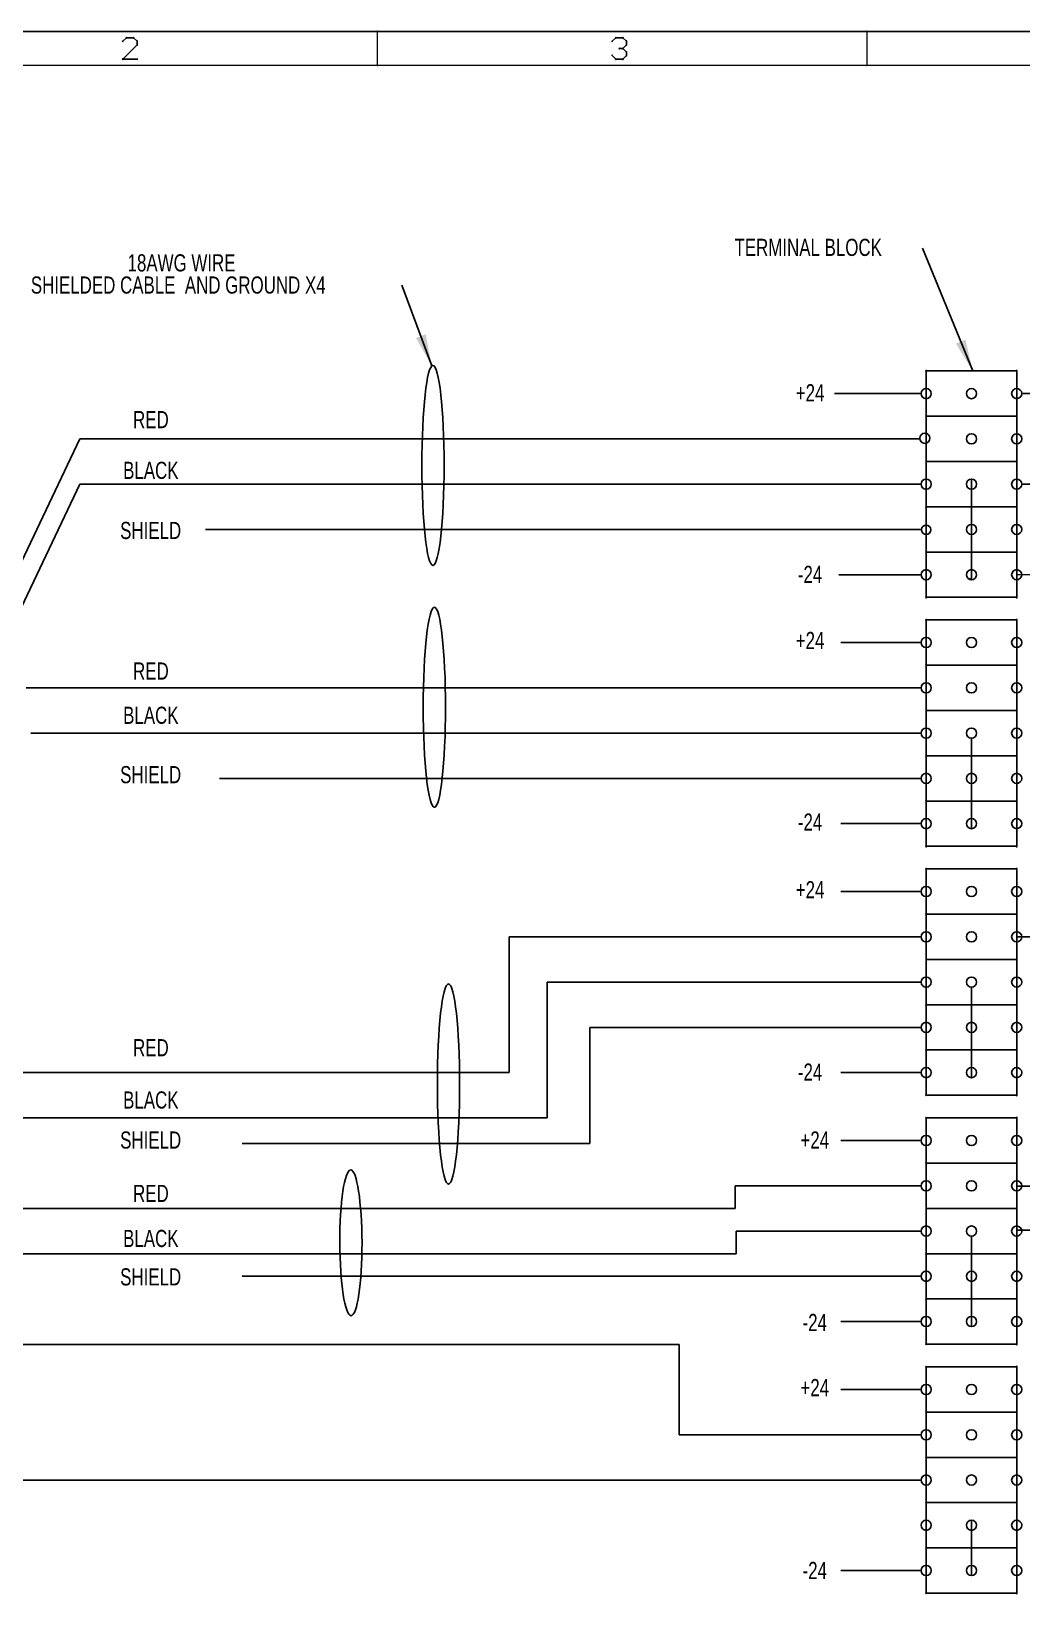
# Paper-space layout 'PRESSURE MODULE' of a CAD drawing. Header units: inches. Extents: x 0.1 to 17.7, y 0.1 to 11.8.
# Drawn here: x 3.05 to 7.42, y 4.9 to 11.8 of the extents above; entities that cross this region are included whole.
import ezdxf

# ---------------------------------------------------------------- set-up
doc = ezdxf.new("R2010")
doc.units = ezdxf.units.IN
doc.header["$MEASUREMENT"] = 0
for name, color, linetype in [('94', 14, 'Continuous'), ('97', 94, 'Continuous'), ('TEXT', 4, 'Continuous'), ('THIN_RED', 1, 'Continuous')]:
    doc.layers.add(name, color=color, linetype=linetype)
doc.styles.add('SLDTEXTSTYLE0', font='TXT', dxfattribs={"width": 0.736842})
doc.dimstyles.new('SLDDIMSTYLE0', dxfattribs={"dimtxt": 0.18, "dimasz": 0.14, "dimexe": 0, "dimexo": 0.0625, "dimgap": 0, "dimtad": 0, "dimtih": 1, "dimtoh": 1, "dimdec": 0, "dimrnd": 1e-09, "dimzin": 0, "dimdsep": 46, "dimtxsty": 'Standard', "dimsah": 1, "dimcen": 0.09, "dimadec": 0, "dimazin": 0, "dimtfac": 0.14, "dimtdec": 0, "dimtofl": 0, "dimtmove": 0, "dimatfit": 3, "dimfxl": 0, "dimfrac": 2, "dimtolj": 1, "dimtzin": 0, "dimarcsym": 0})

# ---------------------------------------------------------------- blocks, each defined once
blk = doc.blocks.new('SW_NOTE_0_125')
at = {"layer": 'TEXT', "color": 0, "attachment_point": 2, "style": 'SLDTEXTSTYLE0'}
for s, insert, char_height in [('18AWG WIRE', (-0.974, 0.1365), 0.07576), ('SHIELDED CABLE  AND GROUND X4', (-0.9886, 0.0386), 0.075758)]:
    blk.add_mtext(s, dxfattribs=dict(at, insert=insert, char_height=char_height))
blk = doc.blocks.new('SW_NOTE_0_132')
at = {"layer": 'TEXT', "color": 0, "insert": (-0.5057, 0.0413), "char_height": 0.075758, "attachment_point": 2, "style": 'SLDTEXTSTYLE0'}
blk.add_mtext('TERMINAL BLOCK', dxfattribs=at)

psp = doc.layouts.new('PRESSURE MODULE')

# ---------------------------------------------------------------- linework, layer by layer
at = {"layer": '94', "lineweight": 25}
for p, q in [((7.4, 10.3), (7, 10.3)), ((7, 10.3), (7, 10.1)), ((7.4, 10.1), (7.4, 10.3)), ((7, 10.1), (7.4, 10.1)), ((7.4, 10.1), (7.4, 9.9)), ((7.4, 9.9), (7, 9.9)), ((7.4, 9.9), (7.4, 9.7)), ((7.4, 9.7), (6.9975, 9.7)), ((7.4, 9.7), (7, 9.7)), ((7, 9.7), (7, 9.5)), ((7.4, 9.5), (7.4, 9.7)), ((7, 9.5), (7.4, 9.5)), ((7.4, 9.5), (7, 9.5)), ((7, 9.5), (7, 9.3)), ((7.4, 9.3), (7.4, 9.5)), ((7, 9.3), (7.4, 9.3)), ((7.4, 9.2), (7, 9.2)), ((7, 9.2), (7, 9)), ((7.4, 9), (7.4, 9.2)), ((7, 9), (7.4, 9)), ((7.4, 9), (7.4, 8.8)), ((7.4, 8.8), (7, 8.8)), ((7.4, 8.8), (7.4, 8.6)), ((7.4, 8.6), (6.9975, 8.6)), ((7.4, 8.6), (7, 8.6)), ((7, 8.6), (7, 8.4)), ((7.4, 8.4), (7.4, 8.6)), ((7, 8.4), (7.4, 8.4)), ((7.4, 8.4), (7, 8.4)), ((7, 8.4), (7, 8.2)), ((7.4, 8.2), (7.4, 8.4)), ((7, 8.2), (7.4, 8.2)), ((7.4, 8.1), (7, 8.1)), ((7, 8.1), (7, 7.9)), ((7.4, 7.9), (7.4, 8.1)), ((7, 7.9), (7.4, 7.9)), ((7.4, 7.9), (7.4, 7.7)), ((7.4, 7.7), (7, 7.7)), ((7.4, 7.7), (7.4, 7.5)), ((7.4, 7.5), (6.9975, 7.5)), ((7.4, 7.5), (7, 7.5)), ((7, 7.5), (7, 7.3)), ((7.4, 7.3), (7.4, 7.5)), ((7, 7.3), (7.4, 7.3)), ((7.4, 7.3), (7, 7.3)), ((7, 7.3), (7, 7.1)), ((7.4, 7.1), (7.4, 7.3)), ((7, 7.1), (7.4, 7.1)), ((7.4, 7), (7, 7)), ((7, 7), (7, 6.8)), ((7.4, 6.8), (7.4, 7)), ((7, 6.8), (7.4, 6.8)), ((7.4, 6.8), (7.4, 6.6)), ((7.4, 6.6), (7, 6.6)), ((7.4, 6.6), (7.4, 6.4)), ((7.4, 6.4), (6.9975, 6.4)), ((7.4, 6.4), (7, 6.4)), ((7, 6.4), (7, 6.2)), ((7.4, 6.2), (7.4, 6.4)), ((7, 6.2), (7.4, 6.2)), ((7.4, 6.2), (7, 6.2)), ((7, 6.2), (7, 6)), ((7.4, 6), (7.4, 6.2)), ((7, 6), (7.4, 6)), ((7.4, 5.9), (7, 5.9)), ((7, 5.9), (7, 5.7)), ((7.4, 5.7), (7.4, 5.9)), ((7, 5.7), (7.4, 5.7)), ((7.4, 5.7), (7, 5.7)), ((7, 5.7), (7, 5.5)), ((7.4, 5.5), (7.4, 5.7)), ((7, 5.5), (7.4, 5.5)), ((7.4, 5.5), (7, 5.5)), ((7, 5.5), (7, 5.3)), ((7.4, 5.3), (7.4, 5.5)), ((7.4, 5.3), (7, 5.3)), ((7, 5.3), (7, 5.1)), ((7, 5.3), (7.4, 5.3)), ((7.4, 5.1), (7.4, 5.3)), ((7, 5.1), (7.4, 5.1)), ((7.4, 5.1), (7, 5.1)), ((7, 5.1), (7, 4.9)), ((7.4, 4.9), (7.4, 5.1)), ((7, 4.9), (7.4, 4.9))]:
    psp.add_line(p, q, dxfattribs=at)
for centre in [(7, 10.2), (7.2, 10.2), (7.4, 10.2), (6.9943, 10.0027), (7.2, 10), (7.4, 10), (7, 9.8), (7.2, 9.8), (7.4, 9.8), (7.2, 9.6), (7.4, 9.6), (7, 9.4), (7.2, 9.4), (7.4, 9.4), (7, 9.1), (7.2, 9.1), (7.4, 9.1), (7, 8.9), (7.2, 8.9), (7.4, 8.9), (7, 8.7), (7.2, 8.7), (7.4, 8.7), (7, 8.5), (7.2, 8.5), (7.4, 8.5), (7, 8.3), (7.2, 8.3), (7.4, 8.3), (7, 8), (7.2, 8), (7.4, 8), (7, 7.8), (7.2, 7.8), (7.4, 7.8), (7, 7.6), (7.2, 7.6), (7.4, 7.6), (7, 7.4), (7.2, 7.4), (7.4, 7.4), (7, 7.2), (7.2, 7.2), (7.4, 7.2), (7, 6.9), (7.2, 6.9), (7.4, 6.9), (7, 6.7), (7.2, 6.7), (7.4, 6.7), (7, 6.5), (7.2, 6.5), (7.4, 6.5), (7, 6.3), (7.2, 6.3), (7.4, 6.3), (7, 6.1), (7.2, 6.1), (7.4, 6.1), (7, 5.8), (7.2, 5.8), (7.4, 5.8), (7, 5.6), (7.2, 5.6), (7.4, 5.6), (7, 5.4), (7.2, 5.4), (7.4, 5.4), (7, 5.2), (7.2, 5.2), (7.4, 5.2), (7, 5), (7.2, 5), (7.4, 5)]:
    psp.add_circle(centre, 0.0224, dxfattribs=at)
at = {"layer": '94', "lineweight": 18}
for centre, start, end in [((7, 10.3), 90, 270), ((7, 10.3), 0, 180), ((7.4, 10.3), 0, 180), ((7.4, 10.3), 270, 90), ((7, 10.1), 90, 270), ((7, 10.1), 180, 0), ((7.4, 10.1), 0, 180), ((7.4, 10.1), 180, 0), ((7.4, 10.1), 270, 90), ((7.4, 10.1), 270, 90), ((7.4, 9.9), 0, 180), ((7.4, 9.9), 180, 0), ((7.4, 9.9), 270, 90), ((7.4, 9.9), 270, 90), ((7, 9.7), 90, 270), ((7, 9.7), 0, 180), ((7.4, 9.7), 0, 180), ((7.4, 9.7), 180, 0), ((7.4, 9.7), 270, 90), ((7.4, 9.7), 270, 90), ((7, 9.5), 90, 270), ((7, 9.5), 90, 270), ((7, 9.5), 0, 180), ((7, 9.5), 180, 0), ((7.4, 9.5), 0, 180), ((7.4, 9.5), 180, 0), ((7.4, 9.5), 270, 90), ((7.4, 9.5), 270, 90), ((7, 9.3), 90, 270), ((7, 9.3), 180, 0), ((7.4, 9.3), 180, 0), ((7.4, 9.3), 270, 90), ((7, 9.2), 90, 270), ((7, 9.2), 0, 180), ((7.4, 9.2), 0, 180), ((7.4, 9.2), 270, 90), ((7, 9), 90, 270), ((7, 9), 180, 0), ((7.4, 9), 0, 180), ((7.4, 9), 180, 0), ((7.4, 9), 270, 90), ((7.4, 9), 270, 90), ((7.4, 8.8), 0, 180), ((7.4, 8.8), 180, 0), ((7.4, 8.8), 270, 90), ((7.4, 8.8), 270, 90), ((7, 8.6), 90, 270), ((7, 8.6), 0, 180), ((7.4, 8.6), 0, 180), ((7.4, 8.6), 180, 0), ((7.4, 8.6), 270, 90), ((7.4, 8.6), 270, 90), ((7, 8.4), 90, 270), ((7, 8.4), 90, 270), ((7, 8.4), 0, 180), ((7, 8.4), 180, 0), ((7.4, 8.4), 0, 180), ((7.4, 8.4), 180, 0), ((7.4, 8.4), 270, 90), ((7.4, 8.4), 270, 90), ((7, 8.2), 90, 270), ((7, 8.2), 180, 0), ((7.4, 8.2), 180, 0), ((7.4, 8.2), 270, 90), ((7, 8.1), 90, 270), ((7, 8.1), 0, 180), ((7.4, 8.1), 0, 180), ((7.4, 8.1), 270, 90), ((7, 7.9), 90, 270), ((7, 7.9), 180, 0), ((7.4, 7.9), 0, 180), ((7.4, 7.9), 180, 0), ((7.4, 7.9), 270, 90), ((7.4, 7.9), 270, 90), ((7.4, 7.7), 0, 180), ((7.4, 7.7), 180, 0), ((7.4, 7.7), 270, 90), ((7.4, 7.7), 270, 90), ((7, 7.5), 90, 270), ((7, 7.5), 0, 180), ((7.4, 7.5), 0, 180), ((7.4, 7.5), 180, 0), ((7.4, 7.5), 270, 90), ((7.4, 7.5), 270, 90), ((7, 7.3), 90, 270), ((7, 7.3), 90, 270), ((7, 7.3), 0, 180), ((7, 7.3), 180, 0), ((7.4, 7.3), 0, 180), ((7.4, 7.3), 180, 0), ((7.4, 7.3), 270, 90), ((7.4, 7.3), 270, 90), ((7, 7.1), 90, 270), ((7, 7.1), 180, 0), ((7.4, 7.1), 180, 0), ((7.4, 7.1), 270, 90), ((7, 7), 90, 270), ((7, 7), 0, 180), ((7.4, 7), 0, 180), ((7.4, 7), 270, 90), ((7, 6.8), 90, 270), ((7, 6.8), 180, 0), ((7.4, 6.8), 0, 180), ((7.4, 6.8), 180, 0), ((7.4, 6.8), 270, 90), ((7.4, 6.8), 270, 90), ((7.4, 6.6), 0, 180), ((7.4, 6.6), 180, 0), ((7.4, 6.6), 270, 90), ((7.4, 6.6), 270, 90), ((7, 6.4), 90, 270), ((7, 6.4), 0, 180), ((7.4, 6.4), 0, 180), ((7.4, 6.4), 180, 0), ((7.4, 6.4), 270, 90), ((7.4, 6.4), 270, 90), ((7, 6.2), 90, 270), ((7, 6.2), 90, 270), ((7, 6.2), 0, 180), ((7, 6.2), 180, 0), ((7.4, 6.2), 0, 180), ((7.4, 6.2), 180, 0), ((7.4, 6.2), 270, 90), ((7.4, 6.2), 270, 90), ((7, 6), 90, 270), ((7, 6), 180, 0), ((7.4, 6), 180, 0), ((7.4, 6), 270, 90), ((7, 5.9), 90, 270), ((7, 5.9), 0, 180), ((7.4, 5.9), 0, 180), ((7.4, 5.9), 270, 90), ((7, 5.7), 90, 270), ((7, 5.7), 90, 270), ((7, 5.7), 0, 180), ((7, 5.7), 180, 0), ((7.4, 5.7), 0, 180), ((7.4, 5.7), 180, 0), ((7.4, 5.7), 270, 90), ((7.4, 5.7), 270, 90), ((7, 5.5), 90, 270), ((7, 5.5), 90, 270), ((7, 5.5), 0, 180), ((7, 5.5), 180, 0), ((7.4, 5.5), 0, 180), ((7.4, 5.5), 180, 0), ((7.4, 5.5), 270, 90), ((7.4, 5.5), 270, 90), ((7, 5.3), 90, 270), ((7, 5.3), 0, 180), ((7, 5.3), 90, 270), ((7, 5.3), 180, 0), ((7.4, 5.3), 0, 180), ((7.4, 5.3), 180, 0), ((7.4, 5.3), 270, 90), ((7.4, 5.3), 270, 90), ((7, 5.1), 90, 270), ((7, 5.1), 90, 270), ((7, 5.1), 0, 180), ((7, 5.1), 180, 0), ((7.4, 5.1), 0, 180), ((7.4, 5.1), 180, 0), ((7.4, 5.1), 270, 90), ((7.4, 5.1), 270, 90), ((7, 4.9), 90, 270), ((7.4, 4.9), 270, 90), ((7, 4.9), 180, 0), ((7.4, 4.9), 180, 0)]:
    psp.add_arc(centre, 0.0025, start, end, dxfattribs=at)
at = {"layer": '97', "lineweight": 25}
for p, q in [((17.7, 11.8), (0.1, 11.8)), ((3.4662, 11.7725), (3.4504, 11.7567)), ((3.4504, 11.6776), (3.5137, 11.7408)), ((3.4979, 11.7725), (3.4662, 11.7725)), ((3.5137, 11.7567), (3.4979, 11.7725)), ((3.5137, 11.7408), (3.5137, 11.7567)), ((5.6129, 11.7567), (5.6287, 11.7725)), ((5.6287, 11.7725), (5.6604, 11.7725)), ((5.6604, 11.7725), (5.6762, 11.7567)), ((5.6762, 11.7408), (5.6604, 11.725)), ((5.6762, 11.7567), (5.6762, 11.7408)), ((3.5137, 11.6776), (3.4504, 11.6776)), ((5.6287, 11.6776), (5.6129, 11.6934)), ((5.6604, 11.6776), (5.6287, 11.6776)), ((5.6604, 11.725), (5.6446, 11.725)), ((5.6604, 11.725), (5.6762, 11.7092)), ((5.6762, 11.6934), (5.6604, 11.6776)), ((5.6762, 11.7092), (5.6762, 11.6934))]:
    psp.add_line(p, q, dxfattribs=at)
at = {"layer": '97', "lineweight": 18}
for p, q in [((4.575, 11.8), (4.575, 11.65)), ((6.7375, 11.8), (6.7375, 11.65)), ((17.55, 11.65), (0.25, 11.65))]:
    psp.add_line(p, q, dxfattribs=at)
for centre, radius, start, end in [((3.4504, 11.7567), 0.002, 135, 315), ((3.4662, 11.7725), 0.002, 90, 270), ((3.4662, 11.7725), 0.002, 315, 135), ((3.4979, 11.7725), 0.002, 44.98987, 224.98987), ((3.4979, 11.7725), 0.002, 270, 90), ((3.5137, 11.7567), 0.002, 0, 180), ((3.5137, 11.7408), 0.002, 180, 0), ((3.5137, 11.7567), 0.002, 224.98987, 44.98987), ((3.5137, 11.7408), 0.002, 315, 135), ((4.575, 11.8), 0.000984, 0, 180), ((5.6129, 11.7567), 0.002, 135, 315), ((5.6287, 11.7725), 0.002, 90, 270), ((5.6287, 11.7725), 0.002, 315, 135), ((5.6604, 11.7725), 0.002, 44.98987, 224.98987), ((5.6604, 11.7725), 0.002, 270, 90), ((5.6762, 11.7567), 0.002, 0, 180), ((5.6762, 11.7408), 0.002, 180, 0), ((5.6762, 11.7567), 0.002, 224.98987, 44.98987), ((5.6762, 11.7408), 0.002, 315, 135), ((6.7375, 11.8), 0.000984, 0, 180), ((3.4504, 11.6776), 0.002, 90, 270), ((3.4504, 11.6776), 0.002, 135, 315), ((3.5137, 11.6776), 0.002, 270, 90), ((5.6129, 11.6934), 0.002, 45, 225), ((5.6287, 11.6776), 0.002, 90, 270), ((5.6287, 11.6776), 0.002, 225, 45), ((5.6446, 11.725), 0.002, 90, 270), ((5.6604, 11.725), 0.002, 45, 225), ((5.6604, 11.725), 0.002, 135, 315), ((5.6604, 11.6776), 0.002, 135.01013, 315.01013), ((5.6604, 11.725), 0.002, 270, 90), ((5.6604, 11.6776), 0.002, 270, 90), ((5.6762, 11.7092), 0.002, 0, 180), ((5.6762, 11.6934), 0.002, 180, 0), ((5.6762, 11.7092), 0.002, 224.98987, 44.98987), ((5.6762, 11.6934), 0.002, 315.01013, 135.01013), ((4.575, 11.65), 0.000984, 180, 0), ((6.7375, 11.65), 0.000984, 180, 0)]:
    psp.add_arc(centre, radius, start, end, dxfattribs=at)
at = {"layer": 'TEXT', "lineweight": 18}
for centre, start, end in [((7, 10.2), 270, 90), ((7.4, 10.2), 90, 270), ((7.4, 10), 90, 270), ((7.4, 9.8), 90, 270), ((7, 9.6), 270, 90), ((7.4, 9.6), 90, 270), ((7, 9.4), 270, 90), ((7.4, 9.4), 90, 270), ((7, 9.1), 270, 90), ((7.4, 9.1), 90, 270), ((7.4, 8.9), 90, 270), ((7.4, 8.7), 90, 270), ((7.4, 8.5), 90, 270), ((7.4, 8.3), 90, 270), ((7, 8), 270, 90), ((7.4, 8), 90, 270), ((7.4, 7.8), 90, 270), ((7.4, 7.6), 90, 270), ((7.4, 7.4), 90, 270), ((7.4, 7.2), 90, 270), ((7, 6.9), 270, 90), ((7.4, 6.9), 90, 270), ((7.4, 6.7), 90, 270), ((7.4, 6.5), 90, 270), ((7.4, 6.3), 90, 270), ((7.4, 6.1), 90, 270), ((7, 5.8), 270, 90), ((7.4, 5.8), 90, 270), ((7, 5.6), 270, 90), ((7.4, 5.6), 90, 270), ((7, 5.4), 270, 90), ((7.4, 5.4), 90, 270), ((7.4, 5.2), 90, 270), ((7.4, 5), 90, 270)]:
    psp.add_arc(centre, 0.0015, start, end, dxfattribs=at)
at = {"layer": 'TEXT'}
for centre, major_axis, ratio in [((4.8209, 9.8827), (0, 0.4421), 0.111111), ((4.8272, 8.8144), (0, 0.4421), 0.111111), ((4.8896, 7.1497), (0, 0.4421), 0.111111), ((4.4583, 6.4481), (-0.0009, 0.322), 0.152515)]:
    psp.add_ellipse(centre, major_axis=major_axis, ratio=ratio, dxfattribs=at)
at = {"layer": 'THIN_RED'}
for p, q in [((6.9776, 10.2), (6.5947, 10.2)), ((7.4224, 10.2), (11.7, 10.2)), ((6.9975, 10.1), (7.4, 10.1)), ((7, 10.1), (7, 9.6975)), ((3.2608, 10), (2.5, 8.4)), ((6.9721, 10), (3.2608, 10)), ((7, 9.9), (7.4, 9.9)), ((7.2, 9.8224), (7.2, 9.3776)), ((2.5, 8.2), (3.2608, 9.8)), ((6.9776, 9.8), (3.2608, 9.8)), ((7.4224, 9.8), (11.7, 9.8)), ((6.9793, 9.6), (3.8162, 9.6)), ((6.9776, 9.4), (6.6136, 9.4)), ((7.4, 9.4), (11.6982, 9.4018)), ((7.2, 9.3776), (7.1906, 9.3838)), ((6.9776, 9.1), (6.6226, 9.1)), ((6.9975, 9), (7.4, 9)), ((7, 9), (7, 8.6)), ((6.9776, 8.9), (3.0235, 8.9)), ((7, 8.8), (7.4, 8.8)), ((6.9776, 8.7), (3.0445, 8.7)), ((7.2, 8.6776), (7.2, 8.2776)), ((6.9776, 8.5), (3.8783, 8.5)), ((6.9776, 8.3), (6.6226, 8.3)), ((6.9776, 8), (6.6226, 8)), ((6.9975, 7.9), (7.4, 7.9)), ((7, 7.9), (7, 7.4975)), ((6.9776, 7.8), (5.1571, 7.8)), ((5.1571, 7.2), (5.1571, 7.8)), ((7.4, 7.8), (11.7, 7.8)), ((7, 7.7), (7.4, 7.7)), ((6.9776, 7.6), (5.325, 7.6)), ((5.325, 7), (5.325, 7.6)), ((7.2, 7.5776), (7.2, 7.1776)), ((5.5142, 6.8869), (5.5142, 7.4)), ((5.7655, 7.4), (5.5142, 7.4)), ((6.9776, 7.4), (5.7655, 7.4)), ((2.5, 7.2), (5.1571, 7.2)), ((6.9776, 7.2), (6.6226, 7.2)), ((2.5, 7), (5.325, 7)), ((5.5142, 6.8869), (3.978, 6.8869)), ((6.9776, 6.9), (6.6226, 6.9)), ((6.9975, 6.8), (7.4, 6.8)), ((7, 6.8), (7, 6.4025)), ((6.9776, 6.7), (6.1564, 6.7)), ((6.1564, 6.6), (6.1564, 6.7)), ((7.4, 6.6985), (11.7, 6.7)), ((2.5, 6.6), (6.1564, 6.6)), ((7, 6.6), (7.4, 6.6)), ((6.9776, 6.5), (6.1608, 6.5)), ((6.1608, 6.4), (6.1608, 6.5)), ((7.4001, 6.5035), (11.7, 6.5)), ((7.2, 6.4776), (7.2, 6.0776)), ((2.5, 6.4), (6.1608, 6.4)), ((6.9776, 6.3), (3.9775, 6.3)), ((6.9776, 6.1), (6.6226, 6.1)), ((2.5, 5.9985), (5.9093, 5.9985)), ((5.9093, 5.9985), (5.9093, 5.6)), ((6.9776, 5.8), (6.6226, 5.8)), ((6.9776, 5.6), (5.9093, 5.6)), ((2.5, 5.4), (6.9776, 5.4)), ((7.2, 5.2224), (7.2, 4.9776)), ((6.9776, 5), (6.6226, 5))]:
    psp.add_line(p, q, dxfattribs=at)
psp.add_circle((7, 9.5985), 0.0207, dxfattribs=at)

# ---------------------------------------------------------------- block references
at = {"layer": 'TEXT'}
for name, p in [('SW_NOTE_0_132', (6.9845, 10.8427)), ('SW_NOTE_0_125', (4.6841, 10.679))]:
    psp.add_blockref(name, p, dxfattribs=at)

# ---------------------------------------------------------------- texts
at = {"layer": 'TEXT', "char_height": 0.07576, "attachment_point": 2, "style": 'SLDTEXTSTYLE0'}
for s, insert in [('+24', (6.4871, 10.2415)), ('RED', (3.5747, 10.1229)), ('BLACK', (3.5744, 9.8989)), ('SHIELD', (3.5736, 9.6332)), ('-24', (6.4871, 9.4393)), ('+24', (6.4871, 9.1472)), ('RED', (3.5747, 9.0121)), ('BLACK', (3.5744, 8.8167)), ('SHIELD', (3.5736, 8.5544)), ('-24', (6.4871, 8.3449)), ('+24', (6.4871, 8.0459)), ('RED', (3.5747, 7.3479)), ('-24', (6.4871, 7.2402)), ('BLACK', (3.5744, 7.117)), ('SHIELD', (3.5736, 6.9401)), ('+24', (6.5079, 6.9401)), ('RED', (3.5747, 6.704)), ('BLACK', (3.5744, 6.5052)), ('SHIELD', (3.5736, 6.3354)), ('-24', (6.5079, 6.134)), ('+24', (6.5079, 5.8461)), ('-24', (6.5079, 5.0383))]:
    psp.add_mtext(s, dxfattribs=dict(at, insert=insert))

# ---------------------------------------------------------------- leaders
at = {"layer": 'TEXT'}
for points in [[(7.2055, 10.3), (6.9845, 10.8427)], [(4.816, 10.3226), (4.6841, 10.679)]]:
    psp.add_leader(points, dimstyle='SLDDIMSTYLE0', dxfattribs=at)

doc.saveas('drawing.dxf')
